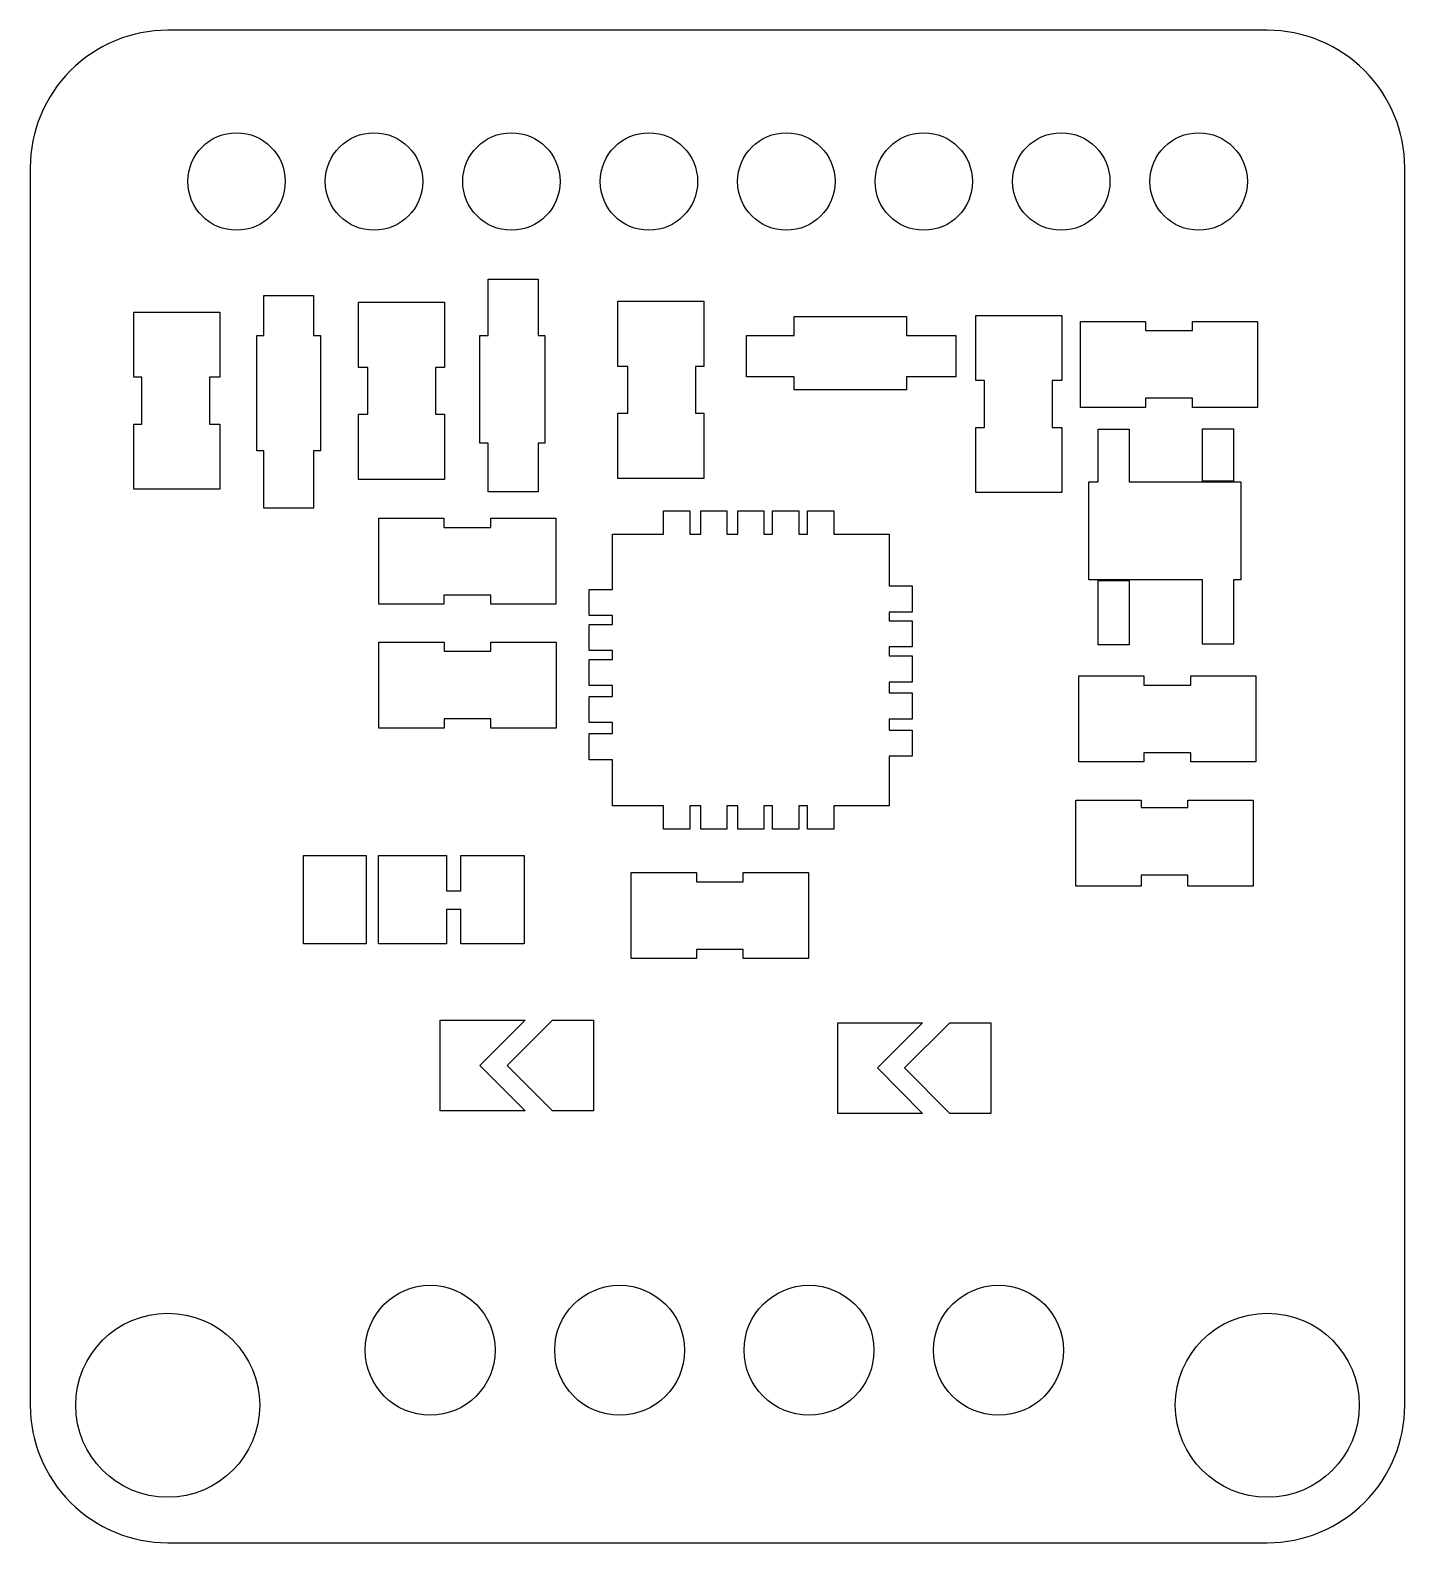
# Model space of a CAD drawing. Header units: millimetres. Extents: x -10.2 to 15.2, y -22.7 to 5.3.
import ezdxf

# ---------------------------------------------------------------- set-up
doc = ezdxf.new("R2010")
doc.units = ezdxf.units.MM
doc.layers.get('0').update_dxf_attribs({"linetype": 'CONTINUOUS'})

msp = doc.modelspace()

# ---------------------------------------------------------------- linework, layer by layer
msp.add_lwpolyline([(15.249, 2.742, 0.414214), (12.709, 5.282), (-7.611, 5.282, 0.414214), (-10.151, 2.742), (-10.151, -20.118, 0.414214), (-7.611, -22.658), (12.709, -22.658, 0.414214), (15.249, -20.118)], format="xyb", close=True)
for points in [[(-0.639, -2.344), (-0.764, -2.344), (-0.764, -3.244), (-1.686, -3.244), (-1.686, -2.344), (-1.84, -2.344), (-1.84, -0.357), (-1.686, -0.357), (-1.686, 0.685), (-0.764, 0.685), (-0.764, -0.357), (-0.639, -0.357)], [(-4.786, -2.485), (-4.914, -2.485), (-4.914, -3.547), (-5.836, -3.547), (-5.836, -2.485), (-5.966, -2.485), (-5.966, -0.357), (-5.836, -0.357), (-5.836, 0.382), (-4.914, 0.382), (-4.914, -0.357), (-4.786, -0.357)], [(-6.84, -1.127), (-6.84, -1.993), (-6.646, -1.993), (-6.646, -3.196), (-8.234, -3.196), (-8.234, -1.993), (-8.09, -1.993), (-8.09, -1.127), (-8.234, -1.127), (-8.234, 0.076), (-6.646, 0.076), (-6.646, -1.127)], [(-2.665, -0.947), (-2.665, -1.813), (-2.496, -1.813), (-2.496, -3.016), (-4.084, -3.016), (-4.084, -1.813), (-3.915, -1.813), (-3.915, -0.947), (-4.084, -0.947), (-4.084, 0.256), (-2.496, 0.256), (-2.496, -0.947)], [(2.142, -0.927), (2.142, -1.793), (2.295, -1.793), (2.295, -2.996), (0.708, -2.996), (0.708, -1.793), (0.892, -1.793), (0.892, -0.927), (0.708, -0.927), (0.708, 0.276), (2.295, 0.276), (2.295, -0.927)], [(8.734, -1.188), (8.734, -2.054), (8.911, -2.054), (8.911, -3.257), (7.324, -3.257), (7.324, -2.054), (7.484, -2.054), (7.484, -1.188), (7.324, -1.188), (7.324, 0.015), (8.911, 0.015), (8.911, -1.188)], [(6.042, -1.119), (6.042, -1.36), (3.964, -1.36), (3.964, -1.119), (3.085, -1.119), (3.085, -0.358), (3.964, -0.358), (3.964, -0.005), (6.042, -0.005), (6.042, -0.358), (6.955, -0.358), (6.955, -1.119)], [(11.327, -1.517), (10.46, -1.517), (10.46, -1.686), (9.258, -1.686), (9.258, -0.098), (10.46, -0.098), (10.46, -0.267), (11.327, -0.267), (11.327, -0.098), (12.529, -0.098), (12.529, -1.686), (11.327, -1.686)], [(12.22, -4.871), (12.086, -4.871), (12.086, -6.059), (11.511, -6.059), (11.511, -4.871), (9.41, -4.871), (9.41, -3.059), (9.581, -3.059), (9.581, -2.089), (10.155, -2.089), (10.155, -3.059), (12.22, -3.059)], [(12.086, -2.079), (12.086, -3.049), (11.511, -3.049), (11.511, -2.079)], [(5.718, -7.442), (5.718, -7.645), (6.149, -7.645), (6.149, -8.126), (5.718, -8.126), (5.718, -9.046), (4.696, -9.046), (4.696, -9.477), (4.215, -9.477), (4.215, -9.046), (4.05, -9.046), (4.05, -9.477), (3.568, -9.477), (3.568, -9.046), (3.404, -9.046), (3.404, -9.477), (2.922, -9.477), (2.922, -9.046), (2.719, -9.046), (2.719, -9.477), (2.238, -9.477), (2.238, -9.046), (2.035, -9.046), (2.035, -9.477), (1.553, -9.477), (1.553, -9.046), (0.609, -9.046), (0.609, -8.193), (0.179, -8.193), (0.179, -7.711), (0.609, -7.711), (0.609, -7.508), (0.179, -7.508), (0.179, -7.027), (0.609, -7.027), (0.609, -6.824), (0.179, -6.824), (0.179, -6.343), (0.609, -6.343), (0.609, -6.178), (0.179, -6.178), (0.179, -5.696), (0.609, -5.696), (0.609, -5.532), (0.179, -5.532), (0.179, -5.05), (0.609, -5.05), (0.609, -4.028), (1.553, -4.028), (1.553, -3.597), (2.035, -3.597), (2.035, -4.028), (2.238, -4.028), (2.238, -3.597), (2.719, -3.597), (2.719, -4.028), (2.922, -4.028), (2.922, -3.597), (3.404, -3.597), (3.404, -4.028), (3.568, -4.028), (3.568, -3.597), (4.05, -3.597), (4.05, -4.028), (4.215, -4.028), (4.215, -3.597), (4.696, -3.597), (4.696, -4.028), (5.718, -4.028), (5.718, -4.983), (6.149, -4.983), (6.149, -5.465), (5.718, -5.465), (5.718, -5.63), (6.149, -5.63), (6.149, -6.111), (5.718, -6.111), (5.718, -6.276), (6.149, -6.276), (6.149, -6.758), (5.718, -6.758), (5.718, -6.96), (6.149, -6.96), (6.149, -7.442)], [(-1.642, -5.151), (-2.508, -5.151), (-2.508, -5.319), (-3.711, -5.319), (-3.711, -3.732), (-2.508, -3.732), (-2.508, -3.901), (-1.642, -3.901), (-1.642, -3.732), (-0.439, -3.732), (-0.439, -5.319), (-1.642, -5.319)], [(10.155, -4.881), (10.155, -6.069), (9.581, -6.069), (9.581, -4.881)], [(-1.638, -7.439), (-2.504, -7.439), (-2.504, -7.608), (-3.707, -7.608), (-3.707, -6.02), (-2.504, -6.02), (-2.504, -6.189), (-1.638, -6.189), (-1.638, -6.02), (-0.435, -6.02), (-0.435, -7.608), (-1.638, -7.608)], [(11.295, -8.064), (10.429, -8.064), (10.429, -8.233), (9.226, -8.233), (9.226, -6.645), (10.429, -6.645), (10.429, -6.814), (11.295, -6.814), (11.295, -6.645), (12.498, -6.645), (12.498, -8.233), (11.295, -8.233)], [(11.242, -10.324), (10.376, -10.324), (10.376, -10.529), (9.173, -10.529), (9.173, -8.941), (10.376, -8.941), (10.376, -9.074), (11.242, -9.074), (11.242, -8.941), (12.445, -8.941), (12.445, -10.529), (11.242, -10.529)], [(-3.945, -9.961), (-3.945, -11.595), (-5.103, -11.595), (-5.103, -9.961)], [(-1.022, -9.961), (-1.022, -11.595), (-2.196, -11.595), (-2.196, -10.963), (-2.459, -10.963), (-2.459, -11.595), (-3.715, -11.595), (-3.715, -9.961), (-2.459, -9.961), (-2.459, -10.618), (-2.196, -10.618), (-2.196, -9.961)], [(3.025, -11.698), (2.159, -11.698), (2.159, -11.866), (0.956, -11.866), (0.956, -10.279), (2.159, -10.279), (2.159, -10.448), (3.025, -10.448), (3.025, -10.279), (4.228, -10.279), (4.228, -11.866), (3.025, -11.866)], [(-1.84, -13.844), (-1.003, -14.681), (-2.573, -14.681), (-2.573, -13.006), (-1.003, -13.006)], [(0.259, -13.006), (0.259, -14.681), (-0.503, -14.681), (-1.341, -13.844), (-0.503, -13.006)], [(5.503, -13.888), (6.34, -14.726), (4.77, -14.726), (4.77, -13.051), (6.34, -13.051)], [(7.602, -13.051), (7.602, -14.726), (6.84, -14.726), (6.002, -13.888), (6.84, -13.051)]]:
    msp.add_lwpolyline(points, close=True)
for centre, radius in [((-6.339, 2.488), 0.9), ((-3.799, 2.488), 0.9), ((-1.259, 2.488), 0.9), ((1.281, 2.488), 0.9), ((3.821, 2.488), 0.9), ((6.361, 2.488), 0.9), ((8.901, 2.488), 0.9), ((11.441, 2.488), 0.9), ((-2.76, -19.102), 1.2), ((0.74, -19.102), 1.2), ((4.24, -19.102), 1.2), ((7.74, -19.102), 1.2), ((-7.611, -20.118), 1.7), ((12.709, -20.118), 1.7)]:
    msp.add_circle(centre, radius)

doc.saveas('drawing.dxf')
